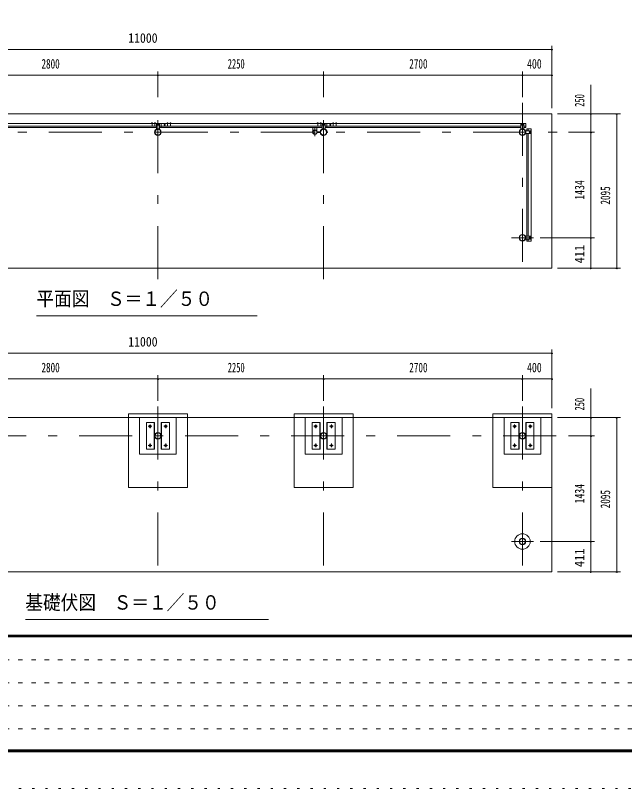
# Model space of a CAD drawing. Units: millimetres, scale not verified, with parts at other scales. Extents: x -26655 to 26659, y -10500 to 10500.
# Drawn here: x 2102 to 10373, y -10500 to 0 of the extents above; entities that cross this region are included whole.
import ezdxf
from ezdxf.enums import TextEntityAlignment as Align

# ---------------------------------------------------------------- set-up
doc = ezdxf.new("R2010")
doc.units = ezdxf.units.MM
doc.header["$LTSCALE"] = 60
for name, pattern in [('USER1', [3, 1, -2]), ('USER3', [24, 12, -5, 2, -5]), ('USER4', [3, 0.5, -2.5])]:
    doc.linetypes.add(name, pattern=pattern)
for name, color, linetype, lineweight in [('0-2_1-05BOLD', 7, 'Continuous', 18), ('0-3_1-25CENTER', 3, 'USER3', 18), ('0-5_1-55DIM', 3, 'Continuous', 18), ('0-C_F-F1PAPER', 5, 'Continuous', 18), ('0-D_F-E_J_ADD', 5, 'USER4', 18)]:
    doc.layers.add(name, color=color, linetype=linetype, lineweight=lineweight)
doc.styles.add('ＭＳ ゴシック', font='')
doc.styles.get('ＭＳ ゴシック').set_extended_font_data('MS Gothic')

msp = doc.modelspace()

# ---------------------------------------------------------------- linework, layer by layer
at = {"layer": '0-2_1-05BOLD'}
for p, q in [((-1613.44, -1335.33), (9386.55, -1335.33)), ((9386.55, -1335.33), (9386.55, -3430.33)), ((9031.55, -1465.78), (1282.56, -1465.78)), ((3952.16, -1460.18), (3951.28, -1460.68)), ((3951.28, -1460.68), (3951.28, -1464.18)), ((3961.96, -1460.18), (3952.16, -1460.18)), ((3954.17, -1460.68), (3954.17, -1464.18)), ((3959.94, -1460.68), (3959.94, -1464.18)), ((3963.31, -1464.18), (3963.31, -1465.78)), ((3992.16, -1460.18), (3991.28, -1460.68)), ((3991.28, -1460.68), (3991.28, -1464.18)), ((4001.96, -1460.18), (3992.16, -1460.18)), ((3994.17, -1460.68), (3994.17, -1464.18)), ((3999.94, -1460.68), (3999.94, -1464.18)), ((4003.31, -1464.18), (4003.31, -1465.78)), ((4081.56, -1523.38), (4081.56, -1465.78)), ((4081.56, -1467.38), (4082.56, -1467.38)), ((4082.56, -1523.38), (4082.56, -1465.78)), ((4162.16, -1460.18), (4161.28, -1460.68)), ((4161.28, -1460.68), (4161.28, -1464.18)), ((4171.96, -1460.18), (4162.16, -1460.18)), ((4164.17, -1460.68), (4164.17, -1464.18)), ((4169.94, -1460.68), (4169.94, -1464.18)), ((4173.31, -1464.18), (4173.31, -1465.78)), ((4202.16, -1460.18), (4201.28, -1460.68)), ((4201.28, -1460.68), (4201.28, -1464.18)), ((4211.96, -1460.18), (4202.16, -1460.18)), ((4204.17, -1460.68), (4204.17, -1464.18)), ((4209.94, -1460.68), (4209.94, -1464.18)), ((4213.31, -1464.18), (4213.31, -1465.78)), ((6200.81, -1464.18), (6200.81, -1465.78)), ((6213.31, -1464.18), (6200.81, -1464.18)), ((6204.17, -1460.68), (6204.17, -1464.18)), ((6209.94, -1460.68), (6209.94, -1464.18)), ((6211.96, -1460.18), (6212.83, -1460.68)), ((6212.83, -1460.68), (6212.83, -1464.18)), ((6213.31, -1464.18), (6213.31, -1465.78)), ((6253.31, -1464.18), (6240.81, -1464.18)), ((6240.81, -1464.18), (6240.81, -1465.78)), ((6244.17, -1460.68), (6244.17, -1464.18)), ((6249.94, -1460.68), (6249.94, -1464.18)), ((6251.96, -1460.18), (6252.83, -1460.68)), ((6252.83, -1460.68), (6252.83, -1464.18)), ((6253.31, -1464.18), (6253.31, -1465.78)), ((6331.56, -1523.38), (6331.56, -1465.78)), ((6331.56, -1467.38), (6332.56, -1467.38)), ((6332.56, -1523.38), (6332.56, -1465.78)), ((6412.16, -1460.18), (6411.28, -1460.68)), ((6411.28, -1460.68), (6411.28, -1464.18)), ((6421.96, -1460.18), (6412.16, -1460.18)), ((6414.17, -1460.68), (6414.17, -1464.18)), ((6419.94, -1460.68), (6419.94, -1464.18)), ((6423.31, -1464.18), (6423.31, -1465.78)), ((6452.16, -1460.18), (6451.28, -1460.68)), ((6451.28, -1460.68), (6451.28, -1464.18)), ((6461.96, -1460.18), (6452.16, -1460.18)), ((6454.17, -1460.68), (6454.17, -1464.18)), ((6459.94, -1460.68), (6459.94, -1464.18)), ((6463.31, -1464.18), (6463.31, -1465.78)), ((9031.55, -1523.38), (9031.55, -1465.78)), ((1282.56, -1505.78), (4016.56, -1505.78)), ((4016.56, -1480.28), (4016.56, -1540.78)), ((4016.56, -1540.78), (4056.56, -1540.78)), ((4021.56, -1475.28), (4051.56, -1475.28)), ((4028.06, -1481.78), (4031.75, -1481.78)), ((4031.75, -1489.78), (4028.06, -1489.78)), ((4036.56, -1480), (4031.56, -1482.89)), ((4041.56, -1482.89), (4036.56, -1480)), ((4041.36, -1481.78), (4045.06, -1481.78)), ((4045.06, -1489.78), (4041.36, -1489.78)), ((4041.56, -1488.67), (4041.56, -1482.89)), ((4056.56, -1480.28), (4056.56, -1540.78)), ((4056.56, -1505.78), (6266.56, -1505.78)), ((6266.56, -1523.38), (4056.56, -1523.38)), ((4082.56, -1502.38), (4081.56, -1502.38)), ((4122.56, -1482.89), (4127.56, -1480)), ((4122.56, -1488.67), (4122.56, -1482.89)), ((4127.56, -1480), (4132.56, -1482.89)), ((6141.06, -1575.81), (6141.06, -1523.38)), ((6196.06, -1575.81), (6196.06, -1523.38)), ((6266.56, -1480.28), (6266.56, -1540.78)), ((6306.56, -1540.78), (6266.56, -1540.78)), ((6271.56, -1475.28), (6301.56, -1475.28)), ((6278.06, -1481.78), (6281.75, -1481.78)), ((6281.75, -1489.78), (6278.06, -1489.78)), ((6281.56, -1488.67), (6281.56, -1482.89)), ((6286.56, -1491.55), (6281.56, -1488.67)), ((6291.56, -1488.67), (6286.56, -1491.55)), ((6291.36, -1481.78), (6295.06, -1481.78)), ((6295.06, -1489.78), (6291.36, -1489.78)), ((6306.56, -1480.28), (6306.56, -1540.78)), ((6306.56, -1505.78), (8966.55, -1505.78)), ((8966.55, -1523.38), (6306.56, -1523.38)), ((6332.56, -1502.38), (6331.56, -1502.38)), ((6372.56, -1482.89), (6377.56, -1480)), ((6372.56, -1488.67), (6372.56, -1482.89)), ((6377.56, -1480), (6382.56, -1482.89)), ((8966.55, -1480.28), (8966.55, -1540.78)), ((8966.55, -1540.78), (9006.56, -1540.78)), ((8971.56, -1475.28), (9001.56, -1475.28)), ((8978.05, -1481.78), (8981.75, -1481.78)), ((8981.75, -1489.78), (8978.05, -1489.78)), ((8981.56, -1488.67), (8981.56, -1482.89)), ((8986.55, -1491.55), (8981.56, -1488.67)), ((8991.56, -1488.67), (8986.55, -1491.55)), ((8991.36, -1481.78), (8995.05, -1481.78)), ((8995.05, -1489.78), (8991.36, -1489.78)), ((9006.56, -1480.28), (9006.56, -1540.78)), ((9006.56, -1505.78), (9031.55, -1505.78)), ((9031.55, -1523.38), (9006.56, -1523.38)), ((9091.61, -1565.33), (9031.11, -1565.33)), ((9048.51, -1540.33), (9048.51, -1565.33)), ((9066.11, -1565.33), (9066.11, -1540.33)), ((9096.61, -1600.33), (9096.61, -1570.33)), ((6195.9, -1582.33), (6242.11, -1582.33)), ((6195.9, -1588.32), (6242.11, -1588.32)), ((6197.29, -1580.72), (6240.64, -1580.72)), ((6197.29, -1589.93), (6240.64, -1589.93)), ((9048.51, -1605.33), (9048.51, -2999.33)), ((9066.11, -2999.33), (9066.11, -1605.33)), ((9082.11, -1576.83), (9082.11, -1580.53)), ((9082.11, -1590.13), (9082.11, -1593.83)), ((9083.22, -1580.33), (9088.99, -1580.33)), ((9083.22, -1590.33), (9088.99, -1590.33)), ((9088.99, -1580.33), (9091.88, -1585.33)), ((9091.88, -1585.33), (9088.99, -1590.33)), ((9090.11, -1580.53), (9090.11, -1576.83)), ((9090.11, -1593.83), (9090.11, -1590.13)), ((9091.61, -3039.33), (9031.11, -3039.33)), ((9048.51, -3064.33), (9048.51, -3039.33)), ((9066.11, -3039.33), (9066.11, -3064.33)), ((9080.33, -3019.33), (9083.22, -3014.33)), ((9083.22, -3024.33), (9080.33, -3019.33)), ((9082.11, -3014.53), (9082.11, -3010.83)), ((9082.11, -3027.83), (9082.11, -3024.13)), ((9083.22, -3014.33), (9088.99, -3014.33)), ((9090.11, -3010.83), (9090.11, -3014.53)), ((9090.11, -3024.13), (9090.11, -3027.83)), ((9096.61, -3004.33), (9096.61, -3034.33)), ((9048.51, -3064.33), (9106.11, -3064.33)), ((9386.55, -3430.33), (-1613.44, -3430.33)), ((4436.56, -6410.33), (4436.56, -5410.33)), ((6686.56, -6410.33), (6686.56, -5410.33)), ((8586.56, -5410.33), (9386.56, -5410.33)), ((8586.56, -6410.33), (8586.56, -5410.33)), ((9386.56, -5410.33), (9386.56, -7555.33)), ((-1613.44, -5460.33), (9386.56, -5460.33)), ((3880.01, -5530.32), (3992.01, -5530.32)), ((3880.01, -5890.33), (3880.01, -5530.32)), ((3987.51, -5890.33), (3987.51, -5530.32)), ((3992.01, -5890.33), (3992.01, -5530.32)), ((4081.11, -5890.33), (4081.11, -5530.32)), ((4085.61, -5890.33), (4085.61, -5530.32)), ((6130.01, -5890.33), (6130.01, -5530.32)), ((6130.01, -5530.32), (6242.01, -5530.32)), ((6237.51, -5890.33), (6237.51, -5530.32)), ((6331.11, -5890.33), (6331.11, -5530.32)), ((6443.11, -5530.32), (6331.11, -5530.32)), ((6335.61, -5890.33), (6335.61, -5530.32)), ((6443.11, -5890.33), (6443.11, -5530.32)), ((8830.01, -5890.33), (8830.01, -5530.32)), ((8830.01, -5530.32), (8942.01, -5530.32)), ((8937.51, -5890.33), (8937.51, -5530.32)), ((9031.11, -5890.33), (9031.11, -5530.32)), ((9143.11, -5530.32), (9031.11, -5530.32)), ((9035.61, -5890.33), (9035.61, -5530.32)), ((9143.11, -5890.33), (9143.11, -5530.32)), ((9236.56, -5460.33), (9236.56, -5960.33)), ((3880.01, -5890.33), (3992.01, -5890.33)), ((4193.11, -5890.33), (4081.11, -5890.33)), ((6443.11, -5890.33), (6331.11, -5890.33)), ((9143.11, -5890.33), (9031.11, -5890.33)), ((3636.56, -6410.33), (4436.56, -6410.33)), ((5886.56, -6410.33), (6686.56, -6410.33)), ((8586.56, -6410.33), (9386.56, -6410.33)), ((9386.56, -7555.33), (-1613.44, -7555.33))]:
    msp.add_line(p, q, dxfattribs=at)
for points in [[(4016.56, -1523.38), (1282.56, -1523.38), (1282.56, -1465.78)], [(3963.31, -1464.18), (3950.81, -1464.18), (3950.81, -1465.78)], [(3961.96, -1460.18), (3962.83, -1460.68), (3962.83, -1464.18)], [(4003.31, -1464.18), (3990.81, -1464.18), (3990.81, -1465.78)], [(4001.96, -1460.18), (4002.83, -1460.68), (4002.83, -1464.18)], [(4173.31, -1464.18), (4160.81, -1464.18), (4160.81, -1465.78)], [(4171.96, -1460.18), (4172.83, -1460.68), (4172.83, -1464.18)], [(4213.31, -1464.18), (4200.81, -1464.18), (4200.81, -1465.78)], [(4211.96, -1460.18), (4212.83, -1460.68), (4212.83, -1464.18)], [(6211.96, -1460.18), (6202.16, -1460.18), (6201.28, -1460.68), (6201.28, -1464.18)], [(6251.96, -1460.18), (6242.16, -1460.18), (6241.28, -1460.68), (6241.28, -1464.18)], [(6423.31, -1464.18), (6410.81, -1464.18), (6410.81, -1465.78)], [(6421.96, -1460.18), (6422.83, -1460.68), (6422.83, -1464.18)], [(6463.31, -1464.18), (6450.81, -1464.18), (6450.81, -1465.78)], [(6461.96, -1460.18), (6462.83, -1460.68), (6462.83, -1464.18)], [(4041.56, -1488.67), (4036.56, -1491.55), (4031.56, -1488.67), (4031.56, -1482.89)], [(4122.56, -1488.67), (4127.56, -1491.55), (4132.56, -1488.67), (4132.56, -1482.89)], [(6291.56, -1488.67), (6291.56, -1482.89), (6286.56, -1480), (6281.56, -1482.89)], [(6372.56, -1488.67), (6377.56, -1491.55), (6382.56, -1488.67), (6382.56, -1482.89)], [(8991.56, -1488.67), (8991.56, -1482.89), (8986.55, -1480), (8981.56, -1482.89)], [(9091.61, -1605.33), (9031.11, -1605.33), (9031.11, -1565.33)], [(9048.51, -1540.33), (9106.11, -1540.33), (9106.11, -3064.33)], [(9083.22, -1580.33), (9080.33, -1585.33), (9083.22, -1590.33)], [(9091.61, -2999.33), (9031.11, -2999.33), (9031.11, -3039.33)], [(9083.22, -3024.33), (9088.99, -3024.33), (9091.88, -3019.33), (9088.99, -3014.33)], [(3636.56, -6410.33), (3636.56, -5410.33), (4436.56, -5410.33)], [(5886.56, -6410.33), (5886.56, -5410.33), (6686.56, -5410.33)], [(4286.56, -5460.33), (4286.56, -5960.33), (3786.56, -5960.33), (3786.56, -5460.33)], [(4193.11, -5890.33), (4193.11, -5530.32), (4081.11, -5530.32)], [(6536.56, -5460.33), (6536.56, -5960.33), (6036.56, -5960.33), (6036.56, -5460.33)], [(6130.01, -5890.33), (6242.01, -5890.33), (6242.01, -5530.32)], [(9236.56, -5960.33), (8736.56, -5960.33), (8736.56, -5460.33)], [(8830.01, -5890.33), (8942.01, -5890.33), (8942.01, -5530.32)]]:
    msp.add_lwpolyline(points, dxfattribs=at)
for centre, radius in [((4036.56, -1585.33), 44.55), ((4036.56, -1585.33), 40.35), ((4036.56, -1485.78), 6.25), ((4036.56, -1485.78), 4.9), ((4127.56, -1485.78), 6.25), ((4127.56, -1485.78), 4.9), ((6168.56, -1585.33), 27.5), ((6286.56, -1585.33), 44.55), ((6286.56, -1585.33), 40.35), ((6286.56, -1485.78), 6.25), ((6286.56, -1485.78), 4.9), ((6377.56, -1485.78), 6.25), ((6377.56, -1485.78), 4.9), ((8986.56, -1585.33), 44.55), ((8986.56, -1585.33), 40.35), ((8986.55, -1485.78), 6.25), ((8986.55, -1485.78), 4.9), ((6137.21, -1585.33), 2.25), ((6334.96, -1585.33), 2.25), ((9086.11, -1585.33), 6.25), ((9086.11, -1585.33), 4.9), ((8986.56, -3019.33), 44.55), ((8986.56, -3019.33), 40.35), ((9086.11, -3019.33), 6.25), ((9086.11, -3019.33), 4.9), ((3930.06, -5580.33), 14.5), ((4036.56, -5710.33), 44.55), ((4036.56, -5710.33), 40.35), ((4143.06, -5580.33), 14.5), ((6180.06, -5580.33), 14.5), ((6286.56, -5710.33), 44.55), ((6286.56, -5710.33), 40.35), ((6393.06, -5580.33), 14.5), ((8880.06, -5580.33), 14.5), ((8986.56, -5710.33), 44.55), ((8986.56, -5710.33), 40.35), ((9093.06, -5580.33), 14.5), ((3930.06, -5840.32), 14.5), ((4143.06, -5840.32), 14.5), ((6180.06, -5840.32), 14.5), ((6393.06, -5840.32), 14.5), ((8880.06, -5840.32), 14.5), ((9093.06, -5840.32), 14.5), ((8986.56, -7144.33), 105), ((8986.56, -7144.33), 44.55), ((8986.56, -7144.33), 40.35)]:
    msp.add_circle(centre, radius, dxfattribs=at)
for centre, radius, start, end in [((3952.73, -1462.49), 2.32, 51.45377, 90), ((3957.06, -1468.69), 8.51, 70.16867, 109.82912), ((3961.39, -1462.5), 2.32, 90, 128.53143), ((3992.73, -1462.49), 2.32, 51.45377, 90), ((3997.06, -1468.69), 8.51, 70.16867, 109.82912), ((4001.39, -1462.5), 2.32, 90, 128.53143), ((4162.73, -1462.49), 2.32, 51.45377, 90), ((4167.06, -1468.69), 8.51, 70.16867, 109.82912), ((4171.39, -1462.5), 2.32, 90, 128.53143), ((4202.73, -1462.49), 2.32, 51.45377, 90), ((4207.06, -1468.69), 8.51, 70.16867, 109.82912), ((4211.39, -1462.5), 2.32, 90, 128.53143), ((6202.73, -1462.49), 2.32, 51.45377, 90), ((6207.06, -1468.69), 8.51, 70.16867, 109.82912), ((6211.39, -1462.5), 2.32, 90, 128.53143), ((6242.73, -1462.49), 2.32, 51.45377, 90), ((6247.06, -1468.69), 8.51, 70.16867, 109.82912), ((6251.39, -1462.5), 2.32, 90, 128.53143), ((6412.73, -1462.49), 2.32, 51.45377, 90), ((6417.06, -1468.69), 8.51, 70.16867, 109.82912), ((6421.39, -1462.5), 2.32, 90, 128.53143), ((6452.73, -1462.49), 2.32, 51.45377, 90), ((6457.06, -1468.69), 8.51, 70.16867, 109.82912), ((6461.39, -1462.5), 2.32, 90, 128.53143), ((4021.56, -1480.28), 5, 90, 180), ((4028.06, -1485.78), 4, 90, 270), ((4045.06, -1485.78), 4, 270, 90), ((4051.56, -1480.28), 5, 0, 90), ((6168.56, -1585.33), 29.1, 9.09488, 180), ((6168.56, -1602.73), 44.9, 109.58864, 127.76454), ((6168.56, -1602.73), 44.9, 52.23546, 70.41136), ((6286.56, -1585.33), 46.15, 359.99892, 174.27287), ((6271.56, -1480.28), 5, 90, 180), ((6278.06, -1485.78), 4, 90, 270), ((6295.06, -1485.78), 4, 270, 90), ((6301.56, -1480.28), 5, 0, 90), ((8971.56, -1480.28), 5, 90, 180), ((8978.05, -1485.78), 4, 90, 270), ((8995.05, -1485.78), 4, 270, 90), ((9001.56, -1480.28), 5, 0, 90), ((9086.11, -1576.83), 4, 0, 180), ((9091.61, -1570.33), 5, 0, 90), ((6137.21, -1585.33), 3.85, 51.34222, 0), ((6168.56, -1585.33), 29.1, 185.93016, 350.90979), ((6286.56, -1585.33), 46.15, 185.71837, 356.21085), ((6334.96, -1585.33), 3.85, 180, 127.90752), ((9086.11, -1593.83), 4, 180, 0), ((9091.61, -1600.33), 5, 270, 0), ((9086.11, -3010.83), 4, 0, 180), ((9086.11, -3027.83), 4, 180, 0), ((9091.61, -3004.33), 5, 0, 90), ((9091.61, -3034.33), 5, 270, 0)]:
    msp.add_arc(centre, radius, start, end, dxfattribs=at)
at = {"layer": '0-3_1-25CENTER'}
for p, q in [((4036.56, -3580.33), (4036.56, -1185.33)), ((6286.56, -3580.33), (6286.56, -1185.33)), ((8986.56, -1185.33), (8986.56, -3580.33)), ((3957.06, -1457.76), (3957.06, -1492.64)), ((3997.06, -1457.76), (3997.06, -1492.64)), ((4127.56, -1505.78), (4127.56, -1465.78)), ((4167.06, -1457.76), (4167.06, -1492.64)), ((4207.06, -1457.76), (4207.06, -1492.64)), ((6207.06, -1457.76), (6207.06, -1492.64)), ((6247.06, -1457.76), (6247.06, -1492.64)), ((6377.56, -1505.78), (6377.56, -1465.78)), ((6417.06, -1457.76), (6417.06, -1492.64)), ((6457.06, -1457.76), (6457.06, -1492.64)), ((4054.06, -1485.78), (4019.06, -1485.78)), ((4115.06, -1485.78), (4140.06, -1485.78)), ((6168.56, -1530.33), (6168.56, -1640.33)), ((6219.04, -1596.09), (6219.04, -1574.56)), ((6304.06, -1485.78), (6269.06, -1485.78)), ((6365.06, -1485.78), (6390.06, -1485.78)), ((9004.06, -1485.78), (8969.06, -1485.78)), ((9086.11, -1567.83), (9086.11, -1602.83)), ((-1763.44, -1585.33), (9536.55, -1585.33)), ((8836.56, -3019.33), (9136.56, -3019.33)), ((9086.11, -3036.83), (9086.11, -3001.83)), ((4036.56, -5310.33), (4036.56, -7705.33)), ((6286.56, -5310.33), (6286.56, -7705.33)), ((8986.56, -5310.33), (8986.56, -7705.33)), ((3930.06, -5605.33), (3930.06, -5555.32)), ((4143.06, -5605.33), (4143.06, -5555.32)), ((6180.06, -5605.33), (6180.06, -5555.32)), ((6393.06, -5605.33), (6393.06, -5555.32)), ((8880.06, -5605.33), (8880.06, -5555.32)), ((9093.06, -5605.33), (9093.06, -5555.32)), ((3905.06, -5580.33), (3955.06, -5580.33)), ((4168.06, -5580.33), (4118.06, -5580.33)), ((6155.06, -5580.33), (6205.06, -5580.33)), ((6418.06, -5580.33), (6368.06, -5580.33)), ((8855.06, -5580.33), (8905.06, -5580.33)), ((9118.06, -5580.33), (9068.06, -5580.33)), ((86.56, -5710.33), (9536.55, -5710.33)), ((3905.06, -5840.32), (3955.06, -5840.32)), ((3930.06, -5865.33), (3930.06, -5815.32)), ((4168.06, -5840.32), (4118.06, -5840.32)), ((4143.06, -5865.33), (4143.06, -5815.32)), ((6155.06, -5840.32), (6205.06, -5840.32)), ((6180.06, -5865.33), (6180.06, -5815.32)), ((6418.06, -5840.32), (6368.06, -5840.32)), ((6393.06, -5865.33), (6393.06, -5815.32)), ((8855.06, -5840.32), (8905.06, -5840.32)), ((8880.06, -5865.33), (8880.06, -5815.32)), ((9118.06, -5840.32), (9068.06, -5840.32)), ((9093.06, -5865.33), (9093.06, -5815.32)), ((8836.56, -7144.33), (9136.56, -7144.33))]:
    msp.add_line(p, q, dxfattribs=at)
at = {"layer": '0-5_1-55DIM'}
for p, q in [((9386.55, -1260.33), (9386.55, -410.33)), ((-1613.44, -460.33), (9386.55, -460.33)), ((9396.55, -460.33), (9376.55, -460.33)), ((-1613.44, -810.33), (9386.55, -810.33)), ((4046.56, -810.33), (4026.56, -810.33)), ((4036.56, -1110.33), (4036.56, -760.33)), ((6296.56, -810.33), (6276.56, -810.33)), ((6286.56, -1110.33), (6286.56, -760.33)), ((8996.56, -810.33), (8976.56, -810.33)), ((8986.56, -1110.33), (8986.56, -760.33)), ((9396.55, -810.33), (9376.55, -810.33)), ((9916.55, -3430.33), (9916.55, -942.83)), ((9461.55, -1335.33), (10316.56, -1335.33)), ((9926.55, -1335.33), (9906.55, -1335.33)), ((10276.56, -1335.33), (10256.56, -1335.33)), ((10266.56, -1335.33), (10266.56, -3430.33)), ((9611.56, -1585.33), (9966.55, -1585.33)), ((9926.55, -1585.33), (9906.55, -1585.33)), ((9228.78, -3019.33), (9966.55, -3019.33)), ((9926.55, -3019.33), (9906.55, -3019.33)), ((9461.55, -3430.33), (10316.56, -3430.33)), ((9926.55, -3430.33), (9906.55, -3430.33)), ((10276.56, -3430.33), (10256.56, -3430.33)), ((2386.56, -4080.33), (5386.56, -4080.33)), ((-1613.44, -4585.33), (9386.56, -4585.33)), ((9396.56, -4585.33), (9376.56, -4585.33)), ((9386.56, -4535.33), (9386.56, -5335.33)), ((4036.56, -5235.33), (4036.56, -4885.33)), ((6286.56, -5235.33), (6286.56, -4885.33)), ((8986.56, -5235.33), (8986.56, -4885.33)), ((-1613.44, -4935.33), (9386.56, -4935.33)), ((4046.56, -4935.33), (4026.56, -4935.33)), ((6296.56, -4935.33), (6276.56, -4935.33)), ((8996.56, -4935.33), (8976.56, -4935.33)), ((9396.56, -4935.33), (9376.56, -4935.33)), ((9916.55, -7555.33), (9916.55, -5067.82)), ((9461.55, -5460.33), (10316.56, -5460.33)), ((9926.55, -5460.33), (9906.55, -5460.33)), ((10276.56, -5460.33), (10256.56, -5460.33)), ((10266.56, -5460.33), (10266.56, -7555.33)), ((9611.56, -5710.33), (9966.55, -5710.33)), ((9926.55, -5710.33), (9906.55, -5710.33)), ((9228.79, -7144.33), (9966.56, -7144.33)), ((9926.56, -7144.33), (9906.56, -7144.33)), ((9916.56, -7144.33), (9916.56, -7555.33)), ((9461.55, -7555.33), (10316.56, -7555.33)), ((9926.55, -7555.33), (9906.55, -7555.33)), ((9926.56, -7555.33), (9906.56, -7555.33)), ((10276.56, -7555.33), (10256.56, -7555.33)), ((5536.56, -8205.32), (2236.56, -8205.32))]:
    msp.add_line(p, q, dxfattribs=at)
for centre in [(9386.55, -460.33), (4036.56, -810.33), (6286.56, -810.33), (8986.56, -810.33), (9386.55, -810.33), (9916.55, -1335.33), (10266.56, -1335.33), (9916.55, -1585.33), (9916.55, -3019.33), (9916.55, -3430.33), (10266.56, -3430.33), (9386.56, -4585.33), (4036.56, -4935.33), (6286.56, -4935.33), (8986.56, -4935.33), (9386.56, -4935.33), (9916.55, -5460.33), (10266.56, -5460.33), (9916.55, -5710.33), (9916.56, -7144.33), (9916.55, -7555.33), (9916.56, -7555.33), (10266.56, -7555.33)]:
    msp.add_arc(centre, 10, 180, 0, dxfattribs=at)
at = {"layer": '0-C_F-F1PAPER'}
for p, q in [((26133.89, -8415), (-2516.1, -8415)), ((26133.89, -8417.5), (-2516.1, -8417.5)), ((26133.89, -8420), (-2516.1, -8420)), ((26133.89, -8422.5), (-2516.1, -8422.5)), ((26133.89, -8425), (-2516.1, -8425)), ((26133.89, -8427.5), (-2516.1, -8427.5)), ((26133.89, -8430), (-2516.1, -8430)), ((26133.89, -8432.5), (-2516.1, -8432.5)), ((26133.89, -8435), (-2516.1, -8435)), ((26133.89, -8437.5), (-2516.1, -8437.5)), ((26133.89, -8440), (-2516.1, -8440)), ((-2516.1, -9975), (26133.89, -9975)), ((-2538.6, -9997.5), (26156.39, -9997.5)), ((-2536.11, -9995), (26153.89, -9995)), ((-2531.1, -9990), (26148.89, -9990)), ((-2526.11, -9985), (26143.89, -9985))]:
    msp.add_line(p, q, dxfattribs=at)
at = {"layer": '0-C_F-F1PAPER', "color": 6, "linetype": 'USER1'}
for p, q in [((-2541.1, -8752), (15708.9, -8752)), ((-2541.1, -9064), (15708.9, -9064)), ((-2541.1, -9376), (15708.9, -9376)), ((-2541.1, -9688), (13200.9, -9688))]:
    msp.add_line(p, q, dxfattribs=at)
at = {"layer": '0-C_F-F1PAPER'}
for points in [[(-2541.1, -10000), (26158.89, -10000), (26158.89, 10100)], [(-2533.61, 10092.5), (-2533.61, -9992.5), (26151.39, -9992.5), (26151.39, 10092.5)], [(-2528.6, 10087.5), (-2528.6, -9987.5), (26146.39, -9987.5), (26146.39, 10087.5)], [(-2523.61, 10082.5), (-2523.61, -9982.5), (26141.39, -9982.5), (26141.39, 10082.5)], [(-2521.1, 10080), (-2521.1, -9980), (26138.89, -9980), (26138.89, 10080)], [(-2518.6, 10077.5), (-2518.6, -9977.5), (26136.39, -9977.5), (26136.39, 10077.5)]]:
    msp.add_lwpolyline(points, dxfattribs=at)
at = {"layer": '0-D_F-E_J_ADD'}
msp.add_line((26658.89, -10500), (-3041.11, -10500), dxfattribs=at)

# ---------------------------------------------------------------- texts
at = {"layer": '0-5_1-55DIM', "color": 7, "style": 'ＭＳ ゴシック'}
for s, height, width, p in [('11000', 130.2, 0.9, (3633.51, -410.33)), ('2800', 130.2, 0.7, (2455.29, -760.33)), ('2250', 130.2, 0.65, (4984.88, -760.33)), ('2700', 130.2, 0.7, (7449.96, -760.33)), ('400', 130.2, 0.75, (9048.93, -760.33)), ('平面図\u3000Ｓ＝１／５０', 195.4, 0.9, (2386.56, -4003.68)), ('11000', 130.2, 0.9, (3633.51, -4535.33)), ('2800', 130.2, 0.7, (2455.29, -4885.33)), ('2250', 130.2, 0.65, (4984.88, -4885.33)), ('2700', 130.2, 0.7, (7449.96, -4885.33)), ('400', 130.2, 0.75, (9048.94, -4885.33)), ('基礎伏図\u3000Ｓ＝１／５０', 195.4, 0.9, (2236.56, -8128.68))]:
    msp.add_text(s, height=height, dxfattribs=dict(at, width=width)).set_placement(p, align=Align.BOTTOM_LEFT)
for s, width, p in [('250', 0.65, (9866.55, -1240.91)), ('1434', 0.75, (9866.55, -2502.85)), ('2095', 0.7, (10216.55, -2568.84)), ('411', 0.95, (9866.55, -3368.05)), ('250', 0.65, (9866.55, -5365.91)), ('1434', 0.75, (9866.56, -6627.84)), ('2095', 0.7, (10216.55, -6693.84)), ('411', 0.95, (9866.56, -7493.05))]:
    msp.add_text(s, height=130.2, rotation=90, dxfattribs=dict(at, width=width)).set_placement(p, align=Align.BOTTOM_LEFT)

doc.saveas('drawing.dxf')
